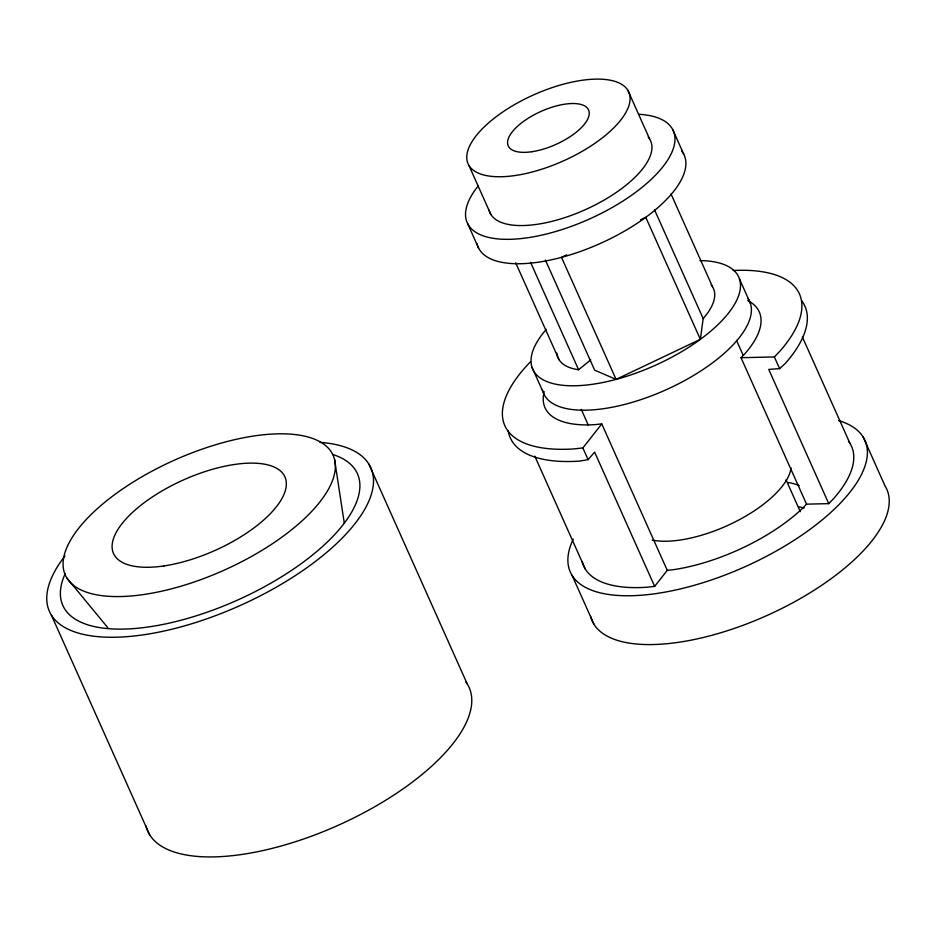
<?xml version="1.0" encoding="UTF-8"?>
<svg xmlns="http://www.w3.org/2000/svg" width="936" height="936" viewBox="0 0 936 936"><rect width="100%" height="100%" fill="white"/><g stroke="black" fill="none" stroke-linecap="round" stroke-linejoin="round"><path stroke-width="1.4" d="M545.407 260.068L594.652 370.165L616.087 379.384L700.362 339.335L703.182 318.591A85.082 35.006 -24.1 0 0 711.126 284.836M530.583 361.694A161.355 66.397 -24.1 0 0 574.178 448.894L582.859 447.946L601.754 423.903L667.263 570.352L654.662 586.381L646.776 587.235A146.683 60.36 -24.1 0 1 582.274 561.834M508.19 430.677A161.355 66.397 -24.1 0 0 579.63 461.097L588.089 459.635L594.617 452.135L654.662 586.381M848.437 441.172A146.683 60.36 -24.1 0 1 833.894 498.315L828.769 503.638L806.539 504.153L741.031 357.716L745.138 353.457A117.351 48.286 -24.1 0 0 747.735 300.514M741.031 357.716L774.376 356.932L780.004 351.082A161.355 66.397 -24.1 0 0 733.11 270.516M806.539 504.153L802.444 508.412A117.351 48.286 -24.1 0 1 673.569 569.661L667.263 570.352M828.769 503.638L768.725 369.392L779.606 368.632L785.468 363.285A161.355 66.397 -24.1 0 0 801.719 300.76M556.861 353.106A85.082 35.006 -24.1 0 0 578.6 369.755L590.745 359.869M566.76 254.849L561.495 257.353L616.087 379.384M640.505 219.808L645.77 217.304L700.362 339.335M601.754 423.903L595.436 424.593A117.351 48.286 -24.1 0 1 544.179 391.693M66.901 578.074L107.769 627.635M863.191 437.077L885.023 485.889A161.355 66.397 -24.1 0 1 765.18 616.298A161.355 66.397 -24.1 0 1 590.569 616.216M802.398 337.03L849.958 443.36M672.808 129.765L683.725 154.171M739.44 278.893L750.356 303.299M774.376 356.932L779.606 368.632M627.81 90.207L649.642 139.019M670.972 193.869L712.507 286.72M736.527 340.411L743.067 355.06M786.053 479.84L800.292 511.676M654.533 209.816L703.182 318.591M530.536 262.314L578.6 369.755M515.701 262.829L559.014 359.658M581.256 409.36L588.393 425.33M469.03 165.66L490.862 214.473M582.859 447.946L588.089 459.635M467.696 223.727L478.612 248.134M532.081 367.485L542.997 391.891M534.795 456.148L585.328 569.123M572.095 575.406L593.939 624.218M368.913 464.151L467.169 683.807M51.351 615.057L149.62 834.725M334.585 459.599A146.683 60.36 -24.1 0 1 144.121 594.465A146.683 60.36 -24.1 0 1 118.942 491.517A146.683 60.36 -24.1 0 1 334.585 459.599L344.261 522.978M465.625 681.548A176.026 72.435 -24.1 0 1 339.429 824.733A176.026 72.435 -24.1 0 1 145.946 825.985M320.042 442.354A176.026 72.435 -24.1 0 1 340.131 540.154A176.026 72.435 -24.1 0 1 122.885 636.936A176.026 72.435 -24.1 0 1 64.923 556.019M332.514 454.381A161.355 66.397 -24.1 0 1 237.03 600.304A161.355 66.397 -24.1 0 1 65.134 573.803M791.025 467.836A85.082 35.006 -24.1 0 1 737.498 520.673A85.082 35.006 -24.1 0 1 652.252 540.142M638.715 114.286A112.823 46.426 -24.1 0 1 654.147 176.53A112.823 46.426 -24.1 0 1 513.677 239.171A112.823 46.426 -24.1 0 1 478.343 185.796M681.747 151.07A112.823 46.426 -24.1 0 1 601.006 243.138A112.823 46.426 -24.1 0 1 476.962 243.547M700.011 260.594A112.823 46.426 -24.1 0 1 720.849 321.773A112.823 46.426 -24.1 0 1 578.003 385.667A112.823 46.426 -24.1 0 1 546.261 329.378M747.548 297.905A112.823 46.426 -24.1 0 1 665.473 390.055A112.823 46.426 -24.1 0 1 542.365 389.516M648.215 137.065A88.007 36.223 -24.1 0 1 586.895 208.962A88.007 36.223 -24.1 0 1 489.037 210.097M838.609 420.592A161.355 66.397 -24.1 0 1 744.541 566.947A161.355 66.397 -24.1 0 1 573.277 539.089M798.607 506.879A88.007 36.223 -24.1 0 1 804.176 507.979M787.691 482.473A88.007 36.223 -24.1 0 1 799.215 485.667M163.952 565.929A93.881 38.633 -24.1 0 0 285.854 479.618A93.881 38.633 -24.1 0 0 147.841 500.046A93.881 38.633 -24.1 0 0 163.952 565.929M531.894 151.714A44.004 18.112 -24.1 0 0 589.025 111.255A44.004 18.112 -24.1 0 0 524.335 120.826A44.004 18.112 -24.1 0 0 531.894 151.714M515.362 175.488A88.007 36.223 -24.1 0 0 629.635 94.571A88.007 36.223 -24.1 0 0 500.257 113.724A88.007 36.223 -24.1 0 0 515.362 175.488"/></g></svg>
